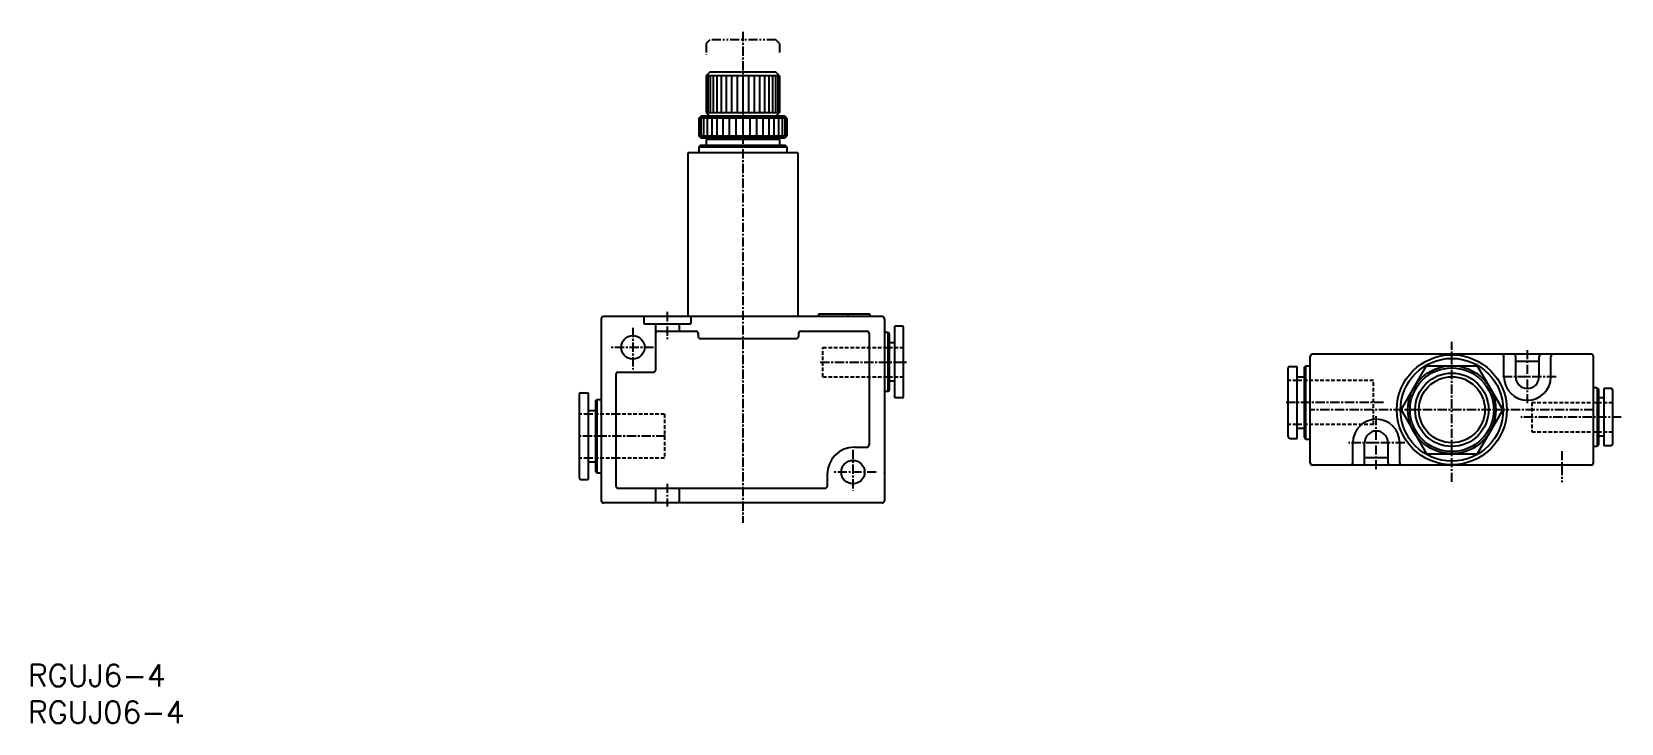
# Model space of a CAD drawing. Extents: x 1 to 217, y 0 to 94.
import ezdxf

# ---------------------------------------------------------------- set-up
doc = ezdxf.new("R2010")
doc.units = 0
for name, pattern in [('CENTER', [2, 1.25, -0.25, 0.25, -0.25]), ('DASHED', [0.75, 0.5, -0.25]), ('PHANTOM', [2.5, 1.25, -0.25, 0.25, -0.25, 0.25, -0.25])]:
    doc.linetypes.add(name, pattern=pattern)
doc.layers.get('0').update_dxf_attribs({"linetype": 'CONTINUOUS'})
doc.layers.add('CENTER', color=1, linetype='CENTER')
doc.styles.get("Standard").update_dxf_attribs({"font": 'txt.shx'})

# ---------------------------------------------------------------- blocks, each defined once
blk = doc.blocks.new('*U25')
at = {"color": 7, "linetype": 'CONTINUOUS'}
blk.add_text('RGUJ06-4', height=3, dxfattribs=at).set_placement((0, 0))
blk = doc.blocks.new('*U26')
at = {"color": 7, "linetype": 'CONTINUOUS'}
blk.add_text('RGUJ6-4', height=3, dxfattribs=at).set_placement((0, 5))

msp = doc.modelspace()

# ---------------------------------------------------------------- linework, layer by layer
at = {"color": 3, "linetype": 'PHANTOM'}
for p, q in [((92.95, 93.1), (92.45, 92.6)), ((92.45, 92.6), (92.45, 91.07)), ((101.95, 93.1), (92.95, 93.1)), ((102.45, 92.6), (101.95, 93.1)), ((102.45, 92.6), (102.45, 91.15))]:
    msp.add_line(p, q, dxfattribs=at)
at = {"color": 7, "linetype": 'CONTINUOUS'}
for p, q in [((92.95, 88.7), (92.45, 88.2)), ((102.45, 88.2), (92.45, 88.2)), ((92.45, 88.2), (92.45, 83.2)), ((92.51, 88.2), (92.51, 83.2)), ((92.69, 88.2), (92.69, 83.2)), ((101.95, 88.7), (92.95, 88.7)), ((92.99, 88.2), (92.99, 83.2)), ((93.4, 88.2), (93.4, 83.2)), ((93.91, 88.2), (93.91, 83.2)), ((94.51, 88.2), (94.51, 83.2)), ((95.18, 88.2), (95.18, 83.2)), ((95.9, 88.2), (95.9, 83.2)), ((96.67, 88.2), (96.67, 83.2)), ((97.45, 88.2), (97.45, 83.2)), ((98.23, 88.2), (98.23, 83.2)), ((99, 88.2), (99, 83.2)), ((99.72, 88.2), (99.72, 83.2)), ((100.39, 88.2), (100.39, 83.2)), ((100.99, 88.2), (100.99, 83.2)), ((101.5, 88.2), (101.5, 83.2)), ((101.91, 88.2), (101.91, 83.2)), ((102.45, 88.2), (101.95, 88.7)), ((102.21, 88.2), (102.21, 83.2)), ((102.39, 88.2), (102.39, 83.2)), ((102.45, 88.2), (102.45, 83.2)), ((91.75, 82.7), (91.45, 82.4)), ((103.45, 82.4), (91.45, 82.4)), ((91.45, 82.4), (91.45, 80)), ((91.52, 82.4), (91.52, 80)), ((91.74, 82.4), (91.74, 80)), ((103.15, 82.7), (91.75, 82.7)), ((92.1, 82.4), (92.1, 80)), ((92.45, 83.2), (102.45, 83.2)), ((92.45, 83.2), (92.95, 82.7)), ((92.6, 82.4), (92.6, 80)), ((93.21, 82.4), (93.21, 80)), ((93.92, 82.4), (93.92, 80)), ((94.73, 82.4), (94.73, 80)), ((95.6, 82.4), (95.6, 80)), ((96.51, 82.4), (96.51, 80)), ((97.45, 82.4), (97.45, 80)), ((98.39, 82.4), (98.39, 80)), ((99.3, 82.4), (99.3, 80)), ((100.17, 82.4), (100.17, 80)), ((100.98, 82.4), (100.98, 80)), ((101.69, 82.4), (101.69, 80)), ((102.45, 83.2), (101.95, 82.7)), ((102.3, 82.4), (102.3, 80)), ((102.8, 82.4), (102.8, 80)), ((103.45, 82.4), (103.15, 82.7)), ((103.16, 82.4), (103.16, 80)), ((103.38, 82.4), (103.38, 80)), ((103.45, 82.4), (103.45, 80)), ((91.45, 80), (103.45, 80)), ((91.75, 79.7), (91.45, 80)), ((91.65, 78.7), (91.45, 78.5)), ((91.45, 78.5), (91.45, 77.7)), ((91.45, 78.5), (103.45, 78.5)), ((103.25, 78.7), (91.65, 78.7)), ((103.15, 79.7), (91.75, 79.7)), ((92.65, 79.7), (92.45, 79.5)), ((102.45, 79.5), (92.45, 79.5)), ((92.45, 79.5), (92.45, 78.7)), ((102.45, 79.5), (102.25, 79.7)), ((102.45, 79.5), (102.45, 78.7)), ((103.45, 80), (103.15, 79.7)), ((103.45, 78.5), (103.25, 78.7)), ((103.45, 78.5), (103.45, 77.7)), ((89.95, 77.7), (89.95, 55.4)), ((104.95, 77.7), (89.95, 77.7)), ((104.95, 77.7), (104.95, 55.4)), ((78.15, 55.1), (78.15, 30.3)), ((116.45, 55.4), (78.45, 55.4)), ((83.95, 55.4), (83.95, 54.4)), ((83.95, 54.4), (90.35, 54.4)), ((85.55, 54.4), (85.55, 53.2)), ((88.75, 54.4), (88.75, 53.4)), ((90.35, 55.4), (90.35, 54.4)), ((107.75, 55.7), (107.75, 55.4)), ((114.75, 55.7), (107.75, 55.7)), ((111.75, 55.7), (111.75, 55.4)), ((114.75, 55.7), (114.75, 55.4)), ((116.75, 55.1), (116.75, 30.3)), ((85.55, 53.1), (85.55, 48.1)), ((85.85, 53.4), (91.05, 53.4)), ((91.35, 53.1), (91.35, 52.7)), ((91.65, 52.4), (104.75, 52.4)), ((105.05, 53.1), (105.05, 52.7)), ((105.35, 53.4), (114.35, 53.4)), ((114.65, 53.1), (114.65, 37.9)), ((117.25, 53.2), (116.75, 53.2)), ((117.25, 45.2), (117.25, 53.2)), ((117.45, 53), (117.25, 53.2)), ((117.45, 45.4), (117.45, 53)), ((119.15, 54.1), (118.15, 54.1)), ((118.15, 44.3), (118.15, 54.1)), ((119.35, 44.5), (119.35, 53.9)), ((118.15, 51.8), (117.45, 51.8)), ((174.8, 35.45), (174.8, 49.95)), ((213.1, 50.25), (175.1, 50.25)), ((201.2, 47.2), (201.2, 49.95)), ((202.8, 47.2), (202.8, 49.95)), ((206, 47.2), (206, 49.95)), ((207.6, 47.2), (207.6, 49.95)), ((213.4, 35.45), (213.4, 49.95)), ((80.45, 47.8), (85.25, 47.8)), ((171.8, 39), (171.8, 48.4)), ((172, 48.6), (173, 48.6)), ((173, 38.8), (173, 48.6)), ((174, 48.5), (174.2, 48.7)), ((174, 38.9), (174, 48.5)), ((174.2, 38.7), (174.2, 48.7)), ((174.2, 48.7), (174.8, 48.7)), ((187.17, 42.7), (190.64, 48.7)), ((190.64, 48.7), (197.56, 48.7)), ((197.56, 48.7), (201.03, 42.7)), ((206, 49.25), (202.8, 49.25)), ((80.15, 47.5), (80.15, 32.3)), ((118.15, 46.6), (117.45, 46.6)), ((173, 47.2), (174, 47.2)), ((213.9, 45.7), (213.4, 45.7)), ((213.9, 45.7), (213.9, 37.7)), ((213.9, 45.7), (214.1, 45.5)), ((214.8, 45.6), (214.8, 37.8)), ((215.8, 45.6), (214.8, 45.6)), ((75.15, 44.8), (75.15, 33.4)), ((75.35, 45), (76.35, 45)), ((76.35, 45), (76.35, 33.2)), ((77.35, 43.9), (77.55, 44.1)), ((77.35, 43.9), (77.35, 34.3)), ((77.55, 44.1), (78.15, 44.1)), ((77.55, 44.1), (77.55, 34.1)), ((117.25, 45.2), (116.75, 45.2)), ((117.25, 45.2), (117.45, 45.4)), ((119.15, 44.3), (118.15, 44.3)), ((214.1, 45.5), (214.1, 37.9)), ((214.8, 44.3), (214.1, 44.3)), ((216, 45.4), (216, 38)), ((76.35, 42.6), (77.35, 42.6)), ((187.17, 42.7), (190.64, 36.7)), ((201.03, 42.7), (197.56, 36.7)), ((173, 40.2), (174, 40.2)), ((214.8, 39.1), (214.1, 39.1)), ((112.65, 37.6), (114.35, 37.6)), ((172, 38.8), (173, 38.8)), ((174, 38.9), (174.2, 38.7)), ((174.2, 38.7), (174.8, 38.7)), ((180.6, 35.45), (180.6, 38.2)), ((182.2, 35.45), (182.2, 38.2)), ((185.4, 35.45), (185.4, 38.2)), ((187, 35.45), (187, 38.2)), ((213.9, 37.7), (213.4, 37.7)), ((214.1, 37.9), (213.9, 37.7)), ((215.8, 37.8), (214.8, 37.8)), ((76.35, 35.6), (77.35, 35.6)), ((213.1, 35.15), (175.1, 35.15)), ((185.4, 36.15), (182.2, 36.15)), ((190.64, 36.7), (197.56, 36.7)), ((75.35, 33.2), (76.35, 33.2)), ((77.35, 34.3), (77.55, 34.1)), ((77.55, 34.1), (78.15, 34.1)), ((108.95, 33.9), (108.95, 32.3)), ((80.45, 32), (108.65, 32)), ((85.55, 32), (85.55, 30)), ((88.75, 32), (88.75, 30)), ((116.45, 30), (78.45, 30))]:
    msp.add_line(p, q, dxfattribs=at)
at = {"color": 3, "linetype": 'DASHED'}
for p, q in [((108.35, 51.2), (119.35, 51.2)), ((108.35, 47.2), (108.35, 51.2)), ((108.35, 47.2), (119.35, 47.2)), ((183.4, 46.7), (171.8, 46.7)), ((183.4, 40.7), (183.4, 46.7)), ((205, 43.7), (205, 39.7)), ((205, 43.7), (216, 43.7)), ((86.75, 42.1), (75.15, 42.1)), ((86.75, 42.1), (86.75, 36.1)), ((183.4, 40.7), (171.8, 40.7)), ((205, 39.7), (216, 39.7)), ((86.75, 36.1), (75.15, 36.1))]:
    msp.add_line(p, q, dxfattribs=at)
at = {"color": 7, "linetype": 'CONTINUOUS'}
for centre, radius in [((82.45, 51.2), 1.6), ((194.1, 42.7), 7.5), ((194.1, 42.7), 7), ((194.1, 42.7), 6), ((194.1, 42.7), 5.7), ((194.1, 42.7), 5), ((194.1, 42.7), 4.5), ((112.45, 34.2), 1.6)]:
    msp.add_circle(centre, radius, dxfattribs=at)
for centre, radius, start, end in [((78.45, 55.1), 0.3, 90, 180), ((116.45, 55.1), 0.3, 359.4873, 90), ((85.85, 53.1), 0.3, 90, 180), ((91.05, 53.1), 0.3, 0, 90), ((91.65, 52.7), 0.3, 180, 270), ((104.75, 52.7), 0.3, 270, 0), ((105.35, 53.1), 0.3, 90, 180), ((114.35, 53.1), 0.3, 0, 90), ((119.15, 53.9), 0.2, 0, 90), ((175.1, 49.95), 0.3, 90, 180), ((200.9, 49.95), 0.3, 0, 90), ((202.5, 49.95), 0.3, 0, 90), ((206.3, 49.95), 0.3, 90, 180), ((207.9, 49.95), 0.3, 90, 180), ((213.1, 49.95), 0.3, 0, 90), ((80.45, 47.5), 0.3, 90, 180), ((85.25, 48.1), 0.3, 270, 0), ((172, 48.4), 0.2, 90, 180), ((204.4, 47.2), 3.2, 180, 0), ((204.4, 47.2), 1.6, 180, 0), ((215.8, 45.4), 0.2, 0, 90), ((75.35, 44.8), 0.2, 90, 180), ((119.15, 44.5), 0.2, 270, 0), ((183.8, 38.2), 3.2, 360, 180), ((183.8, 38.2), 1.6, 0, 180), ((112.65, 33.9), 3.7, 90, 180), ((114.35, 37.9), 0.3, 270, 0), ((172, 39), 0.2, 180, 270), ((215.8, 38), 0.2, 270, 0), ((175.1, 35.45), 0.3, 180, 270), ((180.3, 35.45), 0.3, 270, 0), ((181.9, 35.45), 0.3, 270, 0), ((185.7, 35.45), 0.3, 180, 270), ((187.3, 35.45), 0.3, 180, 270), ((213.1, 35.45), 0.3, 270, 0), ((75.35, 33.4), 0.2, 180, 270.1812), ((80.45, 32.3), 0.3, 180, 270), ((108.65, 32.3), 0.3, 270, 0), ((78.45, 30.3), 0.3, 180, 270), ((116.45, 30.3), 0.3, 270, 0.5127)]:
    msp.add_arc(centre, radius, start, end, dxfattribs=at)
for p in [(209.1, 35.15), (116.75, 34.2)]:
    msp.add_point(p, dxfattribs=at)
at = {"layer": 'CENTER', "color": 1, "linetype": 'CENTER'}
for p, q in [((97.45, 94.18), (97.45, 27.31)), ((87.15, 56.02), (87.15, 52.33)), ((82.45, 53.85), (82.45, 48.16)), ((85.25, 51.2), (79.49, 51.2)), ((194.1, 32.87), (194.1, 51.93)), ((204.4, 43.59), (204.4, 50.82)), ((108, 49.2), (119.77, 49.2)), ((208.3, 47.2), (200.83, 47.2)), ((184.78, 43.7), (171.4, 43.7)), ((213.4, 42.7), (174.8, 42.7)), ((183.8, 34.59), (183.8, 41.82)), ((217.18, 41.7), (203.5, 41.7)), ((86.9, 39.1), (75.13, 39.1)), ((112.45, 37.23), (112.45, 31.69)), ((187.68, 38.2), (180.01, 38.2)), ((209.1, 37.06), (209.1, 32.85)), ((87.15, 32.61), (87.15, 29.5)), ((115.64, 34.2), (109.8, 34.2))]:
    msp.add_line(p, q, dxfattribs=at)

# ---------------------------------------------------------------- block references
at = {"color": 7, "linetype": 'CONTINUOUS'}
for name in ['*U26', '*U25']:
    msp.add_blockref(name, (0, 0), dxfattribs=at)

doc.saveas('drawing.dxf')
